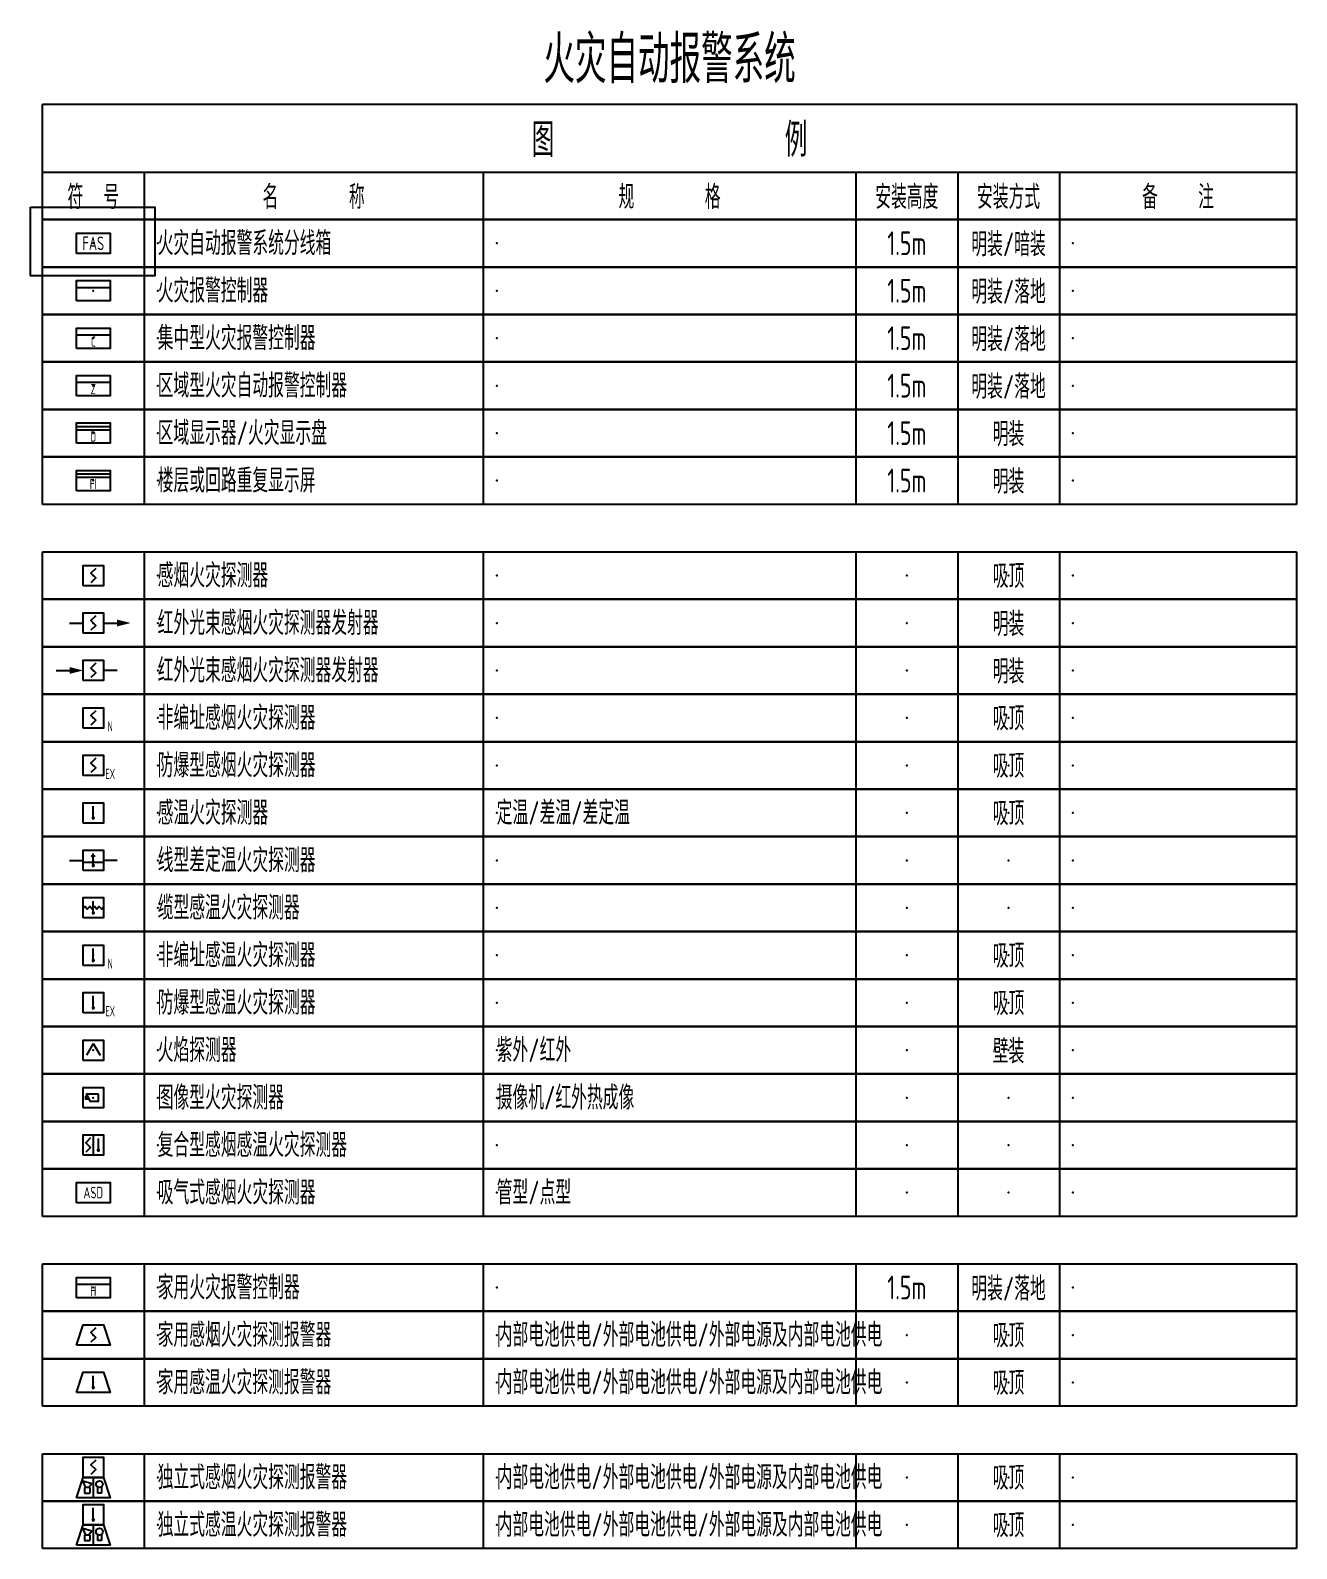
# Model space of a CAD drawing. Header units: millimetres. Extents: x -610917 to 349982, y -134386 to 210510.
# Drawn here: x -587296 to -568618, y -73986 to -51596 of the extents above; entities that cross this region are included whole.
import ezdxf
from ezdxf.enums import TextEntityAlignment as Align

# ---------------------------------------------------------------- set-up
doc = ezdxf.new("R2010")
doc.units = ezdxf.units.MM
doc.header["$LTSCALE"] = 500
doc.header["$MEASUREMENT"] = 0
doc.layers.get('0').update_dxf_attribs({"linetype": 'CONTINUOUS'})
for name, color, linetype in [('E-FAS-DEVC', 3, 'CONTINUOUS'), ('E-FAS-EQPM', 2, 'CONTINUOUS'), ('E-UNIV-DIAG', 2, 'CONTINUOUS'), ('E-UNIV-EL', 140, 'CONTINUOUS'), ('E-UNIV-NOTE', 6, 'CONTINUOUS')]:
    doc.layers.add(name, color=color, linetype=linetype)
doc.layers.add('E-FAS-NUMB', color=6, linetype='CONTINUOUS', plot=False)
doc.styles.add('TH-STYLE3', font='tssdeng.shx', dxfattribs={"width": 0.7, "bigfont": 'tssdchn.shx'})

# ---------------------------------------------------------------- blocks, each defined once
blk = doc.blocks.new('E-BKTS2')
for p, q in [((0, 0), (185, 0)), ((0, -7), (0, 0)), ((185, 0), (185, -7)), ((185, -7), (0, -7))]:
    blk.add_line(p, q)
at = {"linetype": 'Continuous'}
for p, q in [((15, 0), (15, -7)), ((65, 0), (65, -7)), ((120, 0), (120, -7)), ((135, 0), (135, -7)), ((150, 0), (150, -7))]:
    blk.add_line(p, q, dxfattribs=at)
for p in [(7.5, -3.5), (17, -3.5), (67, -3.5), (127.5, -3.5), (142.5, -3.5), (152, -3.5)]:
    blk.add_point(p, dxfattribs=at)
blk = doc.blocks.new('E-BKTS1')
blk.add_line((0, -10), (185, -10))
at = {"linetype": 'Continuous'}
for p, q in [((15, -10), (15, -17)), ((65, -10), (65, -17)), ((120, -10), (120, -17)), ((135, -10), (135, -17)), ((150, -10), (150, -17))]:
    blk.add_line(p, q, dxfattribs=at)
blk.add_lwpolyline([(0, 0), (185, 0), (185, -17), (0, -17)], close=True)
at = {"layer": 'E-UNIV-NOTE', "style": 'TH-STYLE3', "width": 0.7}
for s, height, p in [('图                例', 5, (92.5, -5)), ('安装高度', 3.5, (127.5, -13.5)), ('安装方式', 3.5, (142.5, -13.5))]:
    blk.add_text(s, height=height, dxfattribs=at).set_placement(p, align=Align.MIDDLE)
at = {"layer": 'E-UNIV-NOTE', "linetype": 'Continuous', "style": 'TH-STYLE3', "width": 0.7}
for s, p in [('符  号', (7.5, -13.5)), ('名       称', (40, -13.5)), ('规       格', (92.5, -13.5)), ('备    注', (167.5, -13.5))]:
    blk.add_text(s, height=3.5, dxfattribs=at).set_placement(p, align=Align.MIDDLE)
blk = doc.blocks.new('E-BFAS110')
blk.add_lwpolyline([(-1.5, -1.5), (-1.5, 1.5), (1.5, 1.5), (1.5, -1.5)], close=True)
at = {"layer": 'E-UNIV-EL'}
blk.add_lwpolyline([(0.35, 1.06), (-0.35, 0.35), (0.35, -0.35), (-0.35, -1.06)], dxfattribs=at)
blk = doc.blocks.new('E-BFAS112')
blk.add_lwpolyline([(-1.5, -1.5), (-1.5, 1.5), (1.5, 1.5), (1.5, -1.5)], close=True)
at = {"layer": 'E-UNIV-EL'}
for p, q in [((-3.5, 0), (-1.5, 0)), ((1.5, 0), (3.5, 0))]:
    blk.add_line(p, q, dxfattribs=at)
blk.add_lwpolyline([(0.35, 1.06), (-0.35, 0.35), (0.35, -0.35), (-0.35, -1.06)], dxfattribs=at)
blk.add_lwpolyline([(3.5, 0, 1, 0, 0), (5.5, 0, 0, 0, 0)], format="xyseb", dxfattribs=at)
blk = doc.blocks.new('E-BFAS113')
blk.add_lwpolyline([(-1.5, -1.5), (-1.5, 1.5), (1.5, 1.5), (1.5, -1.5)], close=True)
at = {"layer": 'E-UNIV-EL'}
for p, q in [((-5.5, 0), (-3.5, 0)), ((3.5, 0), (1.5, 0))]:
    blk.add_line(p, q, dxfattribs=at)
blk.add_lwpolyline([(-3.5, 0, 1, 0, 0), (-1.5, 0, 0, 0, 0)], format="xyseb", dxfattribs=at)
blk.add_lwpolyline([(0.35, 1.06), (-0.35, 0.35), (0.35, -0.35), (-0.35, -1.06)], dxfattribs=at)
blk = doc.blocks.new('E-BFAS122')
blk.add_lwpolyline([(-1.5, -1.5), (-1.5, 1.5), (1.5, 1.5), (1.5, -1.5)], close=True)
at = {"layer": 'E-UNIV-EL'}
for p, q in [((-3.5, 0), (-1.5, 0)), ((0.3, 0.6), (-0.3, 0.6)), ((0, -1), (0, 1)), ((3.5, 0), (1.5, 0)), ((1.5, -0.3), (-1.5, -0.3))]:
    blk.add_line(p, q, dxfattribs=at)
at = {"layer": 'E-UNIV-EL', "const_width": 0.25}
blk.add_lwpolyline([(-0.125, -0.75, 1), (0.125, -0.75, 1)], format="xyb", close=True, dxfattribs=at)
blk = doc.blocks.new('E-BFAS123')
blk.add_lwpolyline([(-1.5, -1.5), (-1.5, 1.5), (1.5, 1.5), (1.5, -1.5)], close=True)
at = {"layer": 'E-UNIV-EL'}
blk.add_line((0, -1), (0, 1), dxfattribs=at)
blk.add_lwpolyline([(1.5, 0.09), (1.24, -0.18), (0.88, 0.18), (0.53, -0.18), (0.18, 0.18), (-0.18, -0.18), (-0.53, 0.18), (-0.88, -0.18), (-1.24, 0.18), (-1.5, -0.09)], dxfattribs=at)
at = {"layer": 'E-UNIV-EL', "const_width": 0.25}
blk.add_lwpolyline([(-0.12, -0.75, 1), (0.12, -0.75, 1)], format="xyb", close=True, dxfattribs=at)
blk = doc.blocks.new('E-BFAS120')
blk.add_lwpolyline([(-1.5, -1.5), (-1.5, 1.5), (1.5, 1.5), (1.5, -1.5)], close=True)
at = {"layer": 'E-UNIV-EL'}
blk.add_line((0, -1), (0, 1), dxfattribs=at)
at = {"layer": 'E-UNIV-EL', "const_width": 0.25}
blk.add_lwpolyline([(-0.125, -0.75, 1), (0.125, -0.75, 1)], format="xyb", close=True, dxfattribs=at)
blk = doc.blocks.new('E-BFAS130')
blk.add_lwpolyline([(-1.5, -1.5), (-1.5, 1.5), (1.5, 1.5), (1.5, -1.5)], close=True)
at = {"layer": 'E-UNIV-EL'}
for q in [(-1, -0.73), (1, -0.73)]:
    blk.add_line((0, 1), q, dxfattribs=at)
blk = doc.blocks.new('E-BFAS150')
blk.add_lwpolyline([(-1.5, -1.5), (-1.5, 1.5), (1.5, 1.5), (1.5, -1.5)], close=True)
at = {"layer": 'E-UNIV-EL'}
for p, q in [((0, 1.5), (0, -1.5)), ((0.75, -1), (0.75, 1))]:
    blk.add_line(p, q, dxfattribs=at)
blk.add_lwpolyline([(-0.4, 1.06), (-1.1, 0.35), (-0.4, -0.35), (-1.1, -1.06)], dxfattribs=at)
at = {"layer": 'E-UNIV-EL', "const_width": 0.25}
blk.add_lwpolyline([(0.62, -0.75, 1), (0.88, -0.75, 1)], format="xyb", close=True, dxfattribs=at)
blk = doc.blocks.new('E-BFAS160')
blk.add_lwpolyline([(-2.5, -1.5), (-2.5, 1.5), (2.5, 1.5), (2.5, -1.5)], close=True)
at = {"layer": 'E-UNIV-EL', "style": 'TH-STYLE3', "width": 0.7}
blk.add_attdef('F', text='', height=1.7, dxfattribs=at).set_placement((0, 0), align=Align.MIDDLE)
blk = doc.blocks.new('E-BFAS020')
blk.add_lwpolyline([(-2.5, -1.5), (-2.5, 1.5), (2.5, 1.5), (2.5, -1.5)], close=True)
at = {"layer": 'E-UNIV-EL'}
blk.add_line((-2.5, 0.5), (2.5, 0.5), dxfattribs=at)
blk = doc.blocks.new('E-BFAS021')
blk.add_lwpolyline([(-2.5, -1.5), (-2.5, 1.5), (2.5, 1.5), (2.5, -1.5)], close=True)
at = {"layer": 'E-UNIV-EL'}
blk.add_line((-2.5, 0.5), (2.5, 0.5), dxfattribs=at)
at = {"layer": 'E-UNIV-EL', "style": 'TH-STYLE3', "width": 0.7}
blk.add_attdef('F', text='', height=1.5, dxfattribs=at).set_placement((0, -0.5), align=Align.MIDDLE)
blk = doc.blocks.new('E-BFAS022')
blk.add_lwpolyline([(-2.5, -1.5), (-2.5, 1.5), (2.5, 1.5), (2.5, -1.5)], close=True)
at = {"layer": 'E-UNIV-EL'}
blk.add_line((-2.5, 0.5), (2.5, 0.5), dxfattribs=at)
at = {"layer": 'E-UNIV-EL', "style": 'TH-STYLE3', "width": 0.7}
blk.add_attdef('F', text='', height=1.5, dxfattribs=at).set_placement((0, -0.5), align=Align.MIDDLE)
blk = doc.blocks.new('E-BFAS010')
blk.add_lwpolyline([(-2.5, -1.5), (-2.5, 1.5), (2.5, 1.5), (2.5, -1.5)], close=True)
at = {"layer": 'E-UNIV-EL', "style": 'TH-STYLE3', "width": 0.7}
blk.add_attdef('BOX', text='', height=2, dxfattribs=at).set_placement((0, 0), align=Align.MIDDLE)
blk = doc.blocks.new('E-BFAS030')
blk.add_lwpolyline([(-2.5, -1.5), (-2.5, 1.5), (2.5, 1.5), (2.5, -1.5)], close=True)
at = {"layer": 'E-UNIV-EL'}
for p, q in [((-2.5, 1), (2.5, 1)), ((-2.5, 0.5), (2.5, 0.5))]:
    blk.add_line(p, q, dxfattribs=at)
at = {"layer": 'E-UNIV-EL', "style": 'TH-STYLE3', "width": 0.7}
blk.add_attdef('F', text='', height=1.5, dxfattribs=at).set_placement((0, -0.5), align=Align.MIDDLE)
blk = doc.blocks.new('E-BFAS031')
blk.add_lwpolyline([(-2.5, -1.5), (-2.5, 1.5), (2.5, 1.5), (2.5, -1.5)], close=True)
at = {"layer": 'E-UNIV-EL'}
for p, q in [((-2.5, 1), (2.5, 1)), ((-2.5, 0.5), (2.5, 0.5))]:
    blk.add_line(p, q, dxfattribs=at)
at = {"layer": 'E-UNIV-EL', "style": 'TH-STYLE3', "width": 0.7}
blk.add_attdef('F', text='', height=1.5, dxfattribs=at).set_placement((0, -0.5), align=Align.MIDDLE)
blk = doc.blocks.new('E-BFAS110-2')
blk.add_lwpolyline([(-1.5, -1.5), (-1.5, 1.5), (1.5, 1.5), (1.5, -1.5)], close=True)
at = {"layer": 'E-UNIV-EL'}
blk.add_lwpolyline([(0.35, 1.06), (-0.35, 0.35), (0.35, -0.35), (-0.35, -1.06)], dxfattribs=at)
at = {"layer": 'E-UNIV-EL', "style": 'TH-STYLE3', "width": 0.5}
blk.add_attdef('F', text='', height=1.5, dxfattribs=at).set_placement((2.5, -1.25), align=Align.MIDDLE)
blk = doc.blocks.new('E-BFAS110-3')
blk.add_lwpolyline([(-1.5, -1.5), (-1.5, 1.5), (1.5, 1.5), (1.5, -1.5)], close=True)
at = {"layer": 'E-UNIV-EL'}
blk.add_lwpolyline([(0.35, 1.06), (-0.35, 0.35), (0.35, -0.35), (-0.35, -1.06)], dxfattribs=at)
at = {"layer": 'E-UNIV-EL', "style": 'TH-STYLE3', "width": 0.5}
blk.add_attdef('F', text='', height=1.5, dxfattribs=at).set_placement((2.5, -1.25), align=Align.MIDDLE)
blk = doc.blocks.new('E-BFAS120-2')
blk.add_lwpolyline([(-1.5, -1.5), (-1.5, 1.5), (1.5, 1.5), (1.5, -1.5)], close=True)
at = {"layer": 'E-UNIV-EL'}
blk.add_line((0, -1), (0, 1), dxfattribs=at)
at = {"layer": 'E-UNIV-EL', "const_width": 0.25}
blk.add_lwpolyline([(-0.125, -0.75, 1), (0.125, -0.75, 1)], format="xyb", close=True, dxfattribs=at)
at = {"layer": 'E-UNIV-EL', "style": 'TH-STYLE3', "width": 0.5}
blk.add_attdef('F', text='', height=1.5, dxfattribs=at).set_placement((2.5, -1.25), align=Align.MIDDLE)
blk = doc.blocks.new('E-BFAS120-3')
blk.add_lwpolyline([(-1.5, -1.5), (-1.5, 1.5), (1.5, 1.5), (1.5, -1.5)], close=True)
at = {"layer": 'E-UNIV-EL'}
blk.add_line((0, -1), (0, 1), dxfattribs=at)
at = {"layer": 'E-UNIV-EL', "const_width": 0.25}
blk.add_lwpolyline([(-0.125, -0.75, 1), (0.125, -0.75, 1)], format="xyb", close=True, dxfattribs=at)
at = {"layer": 'E-UNIV-EL', "style": 'TH-STYLE3', "width": 0.5}
blk.add_attdef('F', text='', height=1.5, dxfattribs=at).set_placement((2.5, -1.25), align=Align.MIDDLE)
blk = doc.blocks.new('E-BFAS060')
blk.add_lwpolyline([(-2.5, -1.5), (-2.5, 1.5), (2.5, 1.5), (2.5, -1.5)], close=True)
at = {"layer": 'E-UNIV-EL'}
blk.add_line((-2.5, 0.5), (2.5, 0.5), dxfattribs=at)
at = {"layer": 'E-UNIV-EL', "style": 'TH-STYLE3', "width": 0.7}
blk.add_attdef('F', text='', height=1.5, dxfattribs=at).set_placement((0, -0.5), align=Align.MIDDLE)
blk = doc.blocks.new('E-BFAS114')
blk.add_lwpolyline([(-2.5, -1.5), (-1.5, 1.5), (1.5, 1.5), (2.5, -1.5)], close=True)
at = {"layer": 'E-UNIV-EL'}
blk.add_lwpolyline([(0.35, 1.06), (-0.35, 0.35), (0.35, -0.35), (-0.35, -1.06)], dxfattribs=at)
blk = doc.blocks.new('E-BFAS124')
blk.add_lwpolyline([(-2.5, -1.5), (-1.5, 1.5), (1.5, 1.5), (2.5, -1.5)], close=True)
at = {"layer": 'E-UNIV-EL'}
blk.add_line((0, -1), (0, 1), dxfattribs=at)
at = {"layer": 'E-UNIV-EL', "const_width": 0.25}
blk.add_lwpolyline([(-0.125, -0.75, 1), (0.125, -0.75, 1)], format="xyb", close=True, dxfattribs=at)
blk = doc.blocks.new('E-BFAS170')
blk.add_lwpolyline([(-1.5, -1.5), (-1.5, 1.5), (1.5, 1.5), (1.5, -1.5)], close=True)
at = {"layer": 'E-UNIV-EL'}
blk.add_lwpolyline([(-0.65, -0.2), (-1.1, -0.2), (-1.1, 0.2), (-0.85, 0.2)], dxfattribs=at)
blk.add_lwpolyline([(0.75, 0.5), (-1, 0.5), (-0.5, -0.5), (0.75, -0.5)], close=True, dxfattribs=at)
blk = doc.blocks.new('E-BFAS115')
for points in [[(-1.5, 0), (-1.5, 3), (1.5, 3), (1.5, 0)], [(-2.5, -3), (-1.5, 0), (1.5, 0), (2.5, -3)]]:
    blk.add_lwpolyline(points, close=True)
at = {"layer": 'E-UNIV-EL'}
for p, q in [((0, 0), (0, -3)), ((-1.56, -0.5), (-0.24, -0.9)), ((-1.1, -1.5), (-1.56, -0.5)), ((-0.5, -1.5), (-1.3, -1.5)), ((-1.3, -1.5), (-1.3, -2.3)), ((-0.7, -1.5), (-0.24, -0.9)), ((-0.5, -1.5), (-0.5, -2.3)), ((0.6, -1.4), (0.6, -2.3)), ((1.2, -1.4), (1.2, -2.3)), ((-1.3, -2.3), (-0.5, -2.3)), ((1.2, -2.3), (0.6, -2.3))]:
    blk.add_line(p, q, dxfattribs=at)
blk.add_lwpolyline([(0.35, 2.56), (-0.35, 1.85), (0.35, 1.15), (-0.35, 0.44)], dxfattribs=at)
blk.add_circle((0.9, -1), 0.5, dxfattribs=at)
blk = doc.blocks.new('E-BFAS125')
for points in [[(-1.5, 0), (-1.5, 3), (1.5, 3), (1.5, 0)], [(-2.5, -3), (-1.5, 0), (1.5, 0), (2.5, -3)]]:
    blk.add_lwpolyline(points, close=True)
at = {"layer": 'E-UNIV-EL'}
for p, q in [((0, 0.5), (0, 2.5)), ((0, 0), (0, -3)), ((-1.56, -0.5), (-0.24, -0.9)), ((-1.1, -1.5), (-1.56, -0.5)), ((-0.5, -1.5), (-1.3, -1.5)), ((-1.3, -1.5), (-1.3, -2.3)), ((-0.7, -1.5), (-0.24, -0.9)), ((-0.5, -1.5), (-0.5, -2.3)), ((0.6, -1.4), (0.6, -2.3)), ((1.2, -1.4), (1.2, -2.3)), ((-1.3, -2.3), (-0.5, -2.3)), ((1.2, -2.3), (0.6, -2.3))]:
    blk.add_line(p, q, dxfattribs=at)
at = {"layer": 'E-UNIV-EL', "const_width": 0.25}
blk.add_lwpolyline([(-0.12, 0.75, 1), (0.12, 0.75, 1)], format="xyb", close=True, dxfattribs=at)
at = {"layer": 'E-UNIV-EL'}
blk.add_circle((0.9, -1), 0.5, dxfattribs=at)

msp = doc.modelspace()

# ---------------------------------------------------------------- linework, layer by layer
at = {"layer": 'E-FAS-NUMB'}
msp.add_lwpolyline([(-587296, -54206), (-585462, -54206), (-585462, -55215), (-587296, -55215)], close=True, dxfattribs=at)

# ---------------------------------------------------------------- block references
at = {"layer": 'E-FAS-DEVC', "xscale": 100, "yscale": 100, "zscale": 100}
for name, p in [('E-BFAS110', (-586368, -59636)), ('E-BFAS112', (-586368, -60336)), ('E-BFAS113', (-586368, -61036)), ('E-BFAS120', (-586368, -63136)), ('E-BFAS122', (-586368, -63836)), ('E-BFAS123', (-586368, -64536)), ('E-BFAS130', (-586368, -66636)), ('E-BFAS170', (-586368, -67336)), ('E-BFAS150', (-586368, -68036)), ('E-BFAS114', (-586368, -70836)), ('E-BFAS124', (-586368, -71536)), ('E-BFAS115', (-586368, -72936)), ('E-BFAS125', (-586368, -73636))]:
    msp.add_blockref(name, p, dxfattribs=at)
for name, p, values in [('E-BFAS110-2', (-586368, -61736), {'F': 'N'}), ('E-BFAS110-3', (-586368, -62436), {'F': 'EX'}), ('E-BFAS120-2', (-586368, -65236), {'F': 'N'}), ('E-BFAS120-3', (-586368, -65936), {'F': 'EX'}), ('E-BFAS160', (-586368, -68736), {'F': 'ASD'}), ('E-BFAS060', (-586368, -70136), {'F': 'H'})]:
    msp.add_blockref(name, p, dxfattribs=at).add_auto_attribs(values)
at = {"layer": 'E-FAS-EQPM', "xscale": 100, "yscale": 100, "zscale": 100}
for name, p, values in [('E-BFAS010', (-586368, -54736), {'BOX': 'FAS'}), ('E-BFAS021', (-586368, -56136), {'F': 'C'}), ('E-BFAS022', (-586368, -56836), {'F': 'Z'}), ('E-BFAS030', (-586368, -57536), {'F': 'D'}), ('E-BFAS031', (-586368, -58236), {'F': 'FI'})]:
    msp.add_blockref(name, p, dxfattribs=at).add_auto_attribs(values)
msp.add_blockref('E-BFAS020', (-586368, -55436), dxfattribs=at)
at = {"layer": 'E-UNIV-DIAG', "xscale": 100, "yscale": 100, "zscale": 100}
for name, p in [('E-BKTS1', (-587118, -52686)), ('E-BKTS2', (-587118, -54386)), ('E-BKTS2', (-587118, -55086)), ('E-BKTS2', (-587118, -55786)), ('E-BKTS2', (-587118, -56486)), ('E-BKTS2', (-587118, -57186)), ('E-BKTS2', (-587118, -57886)), ('E-BKTS2', (-587118, -59286)), ('E-BKTS2', (-587118, -59986)), ('E-BKTS2', (-587118, -60686)), ('E-BKTS2', (-587118, -61386)), ('E-BKTS2', (-587118, -62086)), ('E-BKTS2', (-587118, -62786)), ('E-BKTS2', (-587118, -63486)), ('E-BKTS2', (-587118, -64186)), ('E-BKTS2', (-587118, -64886)), ('E-BKTS2', (-587118, -65586)), ('E-BKTS2', (-587118, -66286)), ('E-BKTS2', (-587118, -66986)), ('E-BKTS2', (-587118, -67686)), ('E-BKTS2', (-587118, -68386)), ('E-BKTS2', (-587118, -69786)), ('E-BKTS2', (-587118, -70486)), ('E-BKTS2', (-587118, -71186)), ('E-BKTS2', (-587118, -72586)), ('E-BKTS2', (-587118, -73286))]:
    msp.add_blockref(name, p, dxfattribs=at)

# ---------------------------------------------------------------- texts
at = {"layer": 'E-UNIV-NOTE', "style": 'TH-STYLE3', "width": 0.7}
for s, height, p in [('火灾自动报警系统', 700, (-577868, -51986)), ('1.5m', 350, (-574368, -54736)), ('明装/暗装', 350, (-572868, -54736)), ('1.5m', 350, (-574368, -55436)), ('明装/落地', 350, (-572868, -55436)), ('1.5m', 350, (-574368, -56136)), ('明装/落地', 350, (-572868, -56136)), ('明装/落地', 350, (-572868, -56836)), ('1.5m', 350, (-574368, -56836)), ('1.5m', 350, (-574368, -57536)), ('明装', 350, (-572868, -57536)), ('1.5m', 350, (-574368, -58236)), ('明装', 350, (-572868, -58236)), ('吸顶', 350, (-572868, -59636)), ('明装', 350, (-572868, -60336)), ('明装', 350, (-572868, -61036)), ('吸顶', 350, (-572868, -61736)), ('吸顶', 350, (-572868, -62436)), ('吸顶', 350, (-572868, -63136)), ('吸顶', 350, (-572868, -65236)), ('吸顶', 350, (-572868, -65936)), ('壁装', 350, (-572868, -66636)), ('1.5m', 350, (-574368, -70136)), ('明装/落地', 350, (-572868, -70136)), ('吸顶', 350, (-572868, -70836)), ('吸顶', 350, (-572868, -71536)), ('吸顶', 350, (-572868, -72936)), ('吸顶', 350, (-572868, -73636))]:
    msp.add_text(s, height=height, dxfattribs=at).set_placement(p, align=Align.MIDDLE)
at = {"layer": 'E-UNIV-NOTE', "linetype": 'Continuous', "style": 'TH-STYLE3', "width": 0.7}
for s, p in [('火灾自动报警系统分线箱', (-585418, -54736)), ('火灾报警控制器', (-585418, -55436)), ('集中型火灾报警控制器', (-585418, -56136)), ('区域型火灾自动报警控制器', (-585418, -56836)), ('家用火灾报警控制器', (-585418, -70136)), ('内部电池供电/外部电池供电/外部电源及内部电池供电', (-580418, -70836)), ('内部电池供电/外部电池供电/外部电源及内部电池供电', (-580418, -71536)), ('内部电池供电/外部电池供电/外部电源及内部电池供电', (-580418, -72936)), ('内部电池供电/外部电池供电/外部电源及内部电池供电', (-580418, -73636))]:
    msp.add_text(s, height=350, dxfattribs=at).set_placement(p, align=Align.MIDDLE_LEFT)
at = {"layer": 'E-UNIV-NOTE', "style": 'TH-STYLE3', "width": 0.7}
for s, p in [('区域显示器/火灾显示盘', (-585418, -57536)), ('楼层或回路重复显示屏', (-585418, -58236)), ('感烟火灾探测器', (-585418, -59636)), ('红外光束感烟火灾探测器发射器', (-585418, -60336)), ('红外光束感烟火灾探测器发射器', (-585418, -61036)), ('非编址感烟火灾探测器', (-585418, -61736)), ('防爆型感烟火灾探测器', (-585418, -62436)), ('感温火灾探测器', (-585418, -63136)), ('定温/差温/差定温', (-580418, -63136)), ('线型差定温火灾探测器', (-585418, -63836)), ('缆型感温火灾探测器', (-585418, -64536)), ('非编址感温火灾探测器', (-585418, -65236)), ('防爆型感温火灾探测器', (-585418, -65936)), ('火焰探测器', (-585418, -66636)), ('紫外/红外', (-580418, -66636)), ('图像型火灾探测器', (-585418, -67336)), ('摄像机/红外热成像', (-580418, -67336)), ('复合型感烟感温火灾探测器', (-585418, -68036)), ('吸气式感烟火灾探测器', (-585418, -68736)), ('管型/点型', (-580418, -68736)), ('家用感烟火灾探测报警器', (-585418, -70836)), ('家用感温火灾探测报警器', (-585418, -71536)), ('独立式感烟火灾探测报警器', (-585418, -72936)), ('独立式感温火灾探测报警器', (-585418, -73636))]:
    msp.add_text(s, height=350, dxfattribs=at).set_placement(p, align=Align.MIDDLE_LEFT)

doc.saveas('drawing.dxf')
